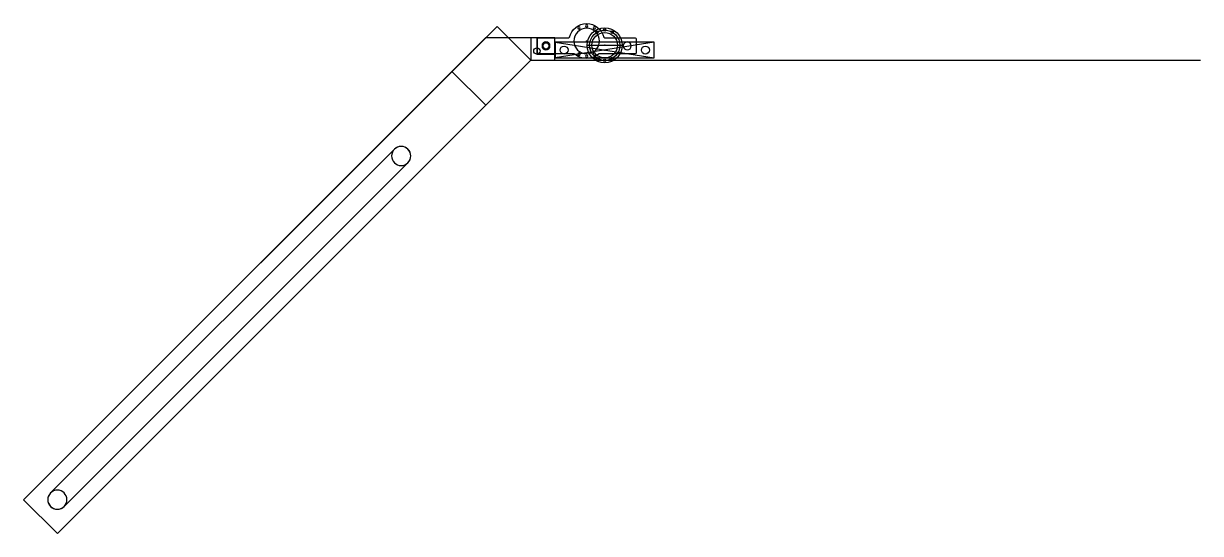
# Model space of a CAD drawing. Header units: centimetres. Extents: x -18.2 to 18.7, y -15.3 to 0.7.
import ezdxf

# ---------------------------------------------------------------- set-up
doc = ezdxf.new("R2010")
doc.units = ezdxf.units.CM
doc.header["$MEASUREMENT"] = 0
for name, color, linetype in [('Arm_Sketch1', 7, 'Continuous'), ('Arm_Sketch2', 7, 'Continuous'), ('Holder arms only v3_Sketch1', 7, 'Continuous')]:
    doc.layers.add(name, color=color, linetype=linetype)

# ---------------------------------------------------------------- blocks, each defined once
blk = doc.blocks.new('Arm')
at = {"layer": 'Arm_Sketch1'}
for p, q in [((-2.811, 0.461), (-17.66, -14.389)), ((-1.75, -0.6), (-2.811, 0.461)), ((-1.75, 0.1), (-3.171, 0.1)), ((-1, 0.1), (-1.75, 0.1)), ((-1.75, 0.1), (-1.75, -0.6)), ((-1.55, 0.1), (-1.55, -0.4)), ((-1.55, -0.375), (-1.55, 0.075)), ((-1.525, 0.1), (-0.561, 0.1)), ((-1, -0.6), (-1, 0.1)), ((0.561, 0.1), (1.525, 0.1)), ((1.55, 0.075), (1.55, -0.375)), ((-1.75, -0.6), (-16.599, -15.449)), ((-1.75, -0.6), (-1, -0.6)), ((-1.75, -0.6), (19.25, -0.6)), ((-1.55, -0.4), (-1, -0.4)), ((-0.387, -0.4), (-1.525, -0.4)), ((1.525, -0.4), (0.387, -0.4)), ((-16.811, -14.176), (-6.028, -3.393)), ((-5.604, -3.817), (-16.387, -14.601)), ((-16.599, -15.449), (-17.66, -14.389))]:
    blk.add_line(p, q, dxfattribs=at)
at = {"layer": 'Arm_Sketch1', "extrusion": (0, 0, -1)}
for centre, radius in [((0, 0), 0.4), ((0.237, 0.411), 0.0375), ((0, 0.475), 0.0375), ((-0.237, 0.411), 0.0375), ((1.275, -0.15), 0.125), ((1.275, -0.15), 0.1), ((-1.275, -0.15), 0.125), ((0.237, -0.411), 0.0375), ((0, -0.475), 0.0375), ((-0.237, -0.411), 0.0375), ((5.816, -3.605), 0.3), ((16.599, -14.389), 0.3)]:
    blk.add_circle(centre, radius, dxfattribs=at)
for centre, radius, start, end in [((0, 0), 0.55, 12.5559, 167.4441), ((1.525, 0.075), 0.025, 360, 90), ((0.561, 0.125), 0.025, 192.5559, 270), ((-0.561, 0.125), 0.025, 270, 347.4441), ((-1.525, 0.075), 0.025, 90, 180), ((1.525, -0.375), 0.025, 270, 0), ((0.387, -0.425), 0.025, 90, 132.3426), ((0, 0), 0.55, 227.6574, 312.3426), ((-0.387, -0.425), 0.025, 47.6574, 90), ((-1.525, -0.375), 0.025, 180, 270)]:
    blk.add_arc(centre, radius, start, end, dxfattribs=at)
at = {"layer": 'Arm_Sketch1'}
blk.add_point((0, 0), dxfattribs=at)
at = {"layer": 'Arm_Sketch2'}
for p, q in [((-3.171, 0.1), (-17.66, -14.389)), ((-1, 0.1), (-3.171, 0.1)), ((-1.56, 0.1), (-1.56, -0.41)), ((-1, -0.6), (-1, 0.1)), ((-16.599, -15.449), (-1.75, -0.6)), ((-1.75, -0.6), (-1, -0.6)), ((-1.56, -0.41), (-1, -0.41)), ((-4.225, -0.954), (-3.164, -2.014)), ((-16.811, -14.176), (-6.028, -3.393)), ((-5.604, -3.817), (-16.387, -14.601)), ((-17.66, -14.389), (-16.599, -15.449))]:
    blk.add_line(p, q, dxfattribs=at)
for centre in [(-1.56, -0.31), (-1.275, -0.15)]:
    blk.add_circle(centre, 0.1, dxfattribs=at)
for centre, start, end in [((-5.816, -3.605), 315, 135), ((-16.599, -14.389), 135, 315)]:
    blk.add_arc(centre, 0.3, start, end, dxfattribs=at)
blk.add_point((0, 0), dxfattribs=at)

msp = doc.modelspace()

# ---------------------------------------------------------------- linework, layer by layer
at = {"layer": 'Holder arms only v3_Sketch1'}
for p, q in [((1.55, 0.1), (-1.55, -0.4)), ((-1.55, 0.1), (1.55, -0.4)), ((1.55, 0.1), (-1.55, 0.1)), ((-1.55, 0.1), (-1.55, -0.4)), ((-0.55, 0), (0.55, 0)), ((1.55, -0.4), (1.55, 0.1)), ((-1.55, -0.4), (1.55, -0.4))]:
    msp.add_line(p, q, dxfattribs=at)
for centre, radius in [((0, 0), 0.55), ((0, 0), 0.475), ((0, 0), 0.4), ((-0.238, 0.411), 0.0375), ((0, 0.475), 0.0375), ((0.237, 0.411), 0.0375), ((-1.275, -0.15), 0.125), ((1.275, -0.15), 0.125), ((-0.238, -0.411), 0.0375), ((0, -0.475), 0.0375), ((0.237, -0.411), 0.0375)]:
    msp.add_circle(centre, radius, dxfattribs=at)
for p in [(0, 0), (0, -0.15)]:
    msp.add_point(p, dxfattribs=at)

# ---------------------------------------------------------------- block references
msp.add_blockref('Arm', (-0.567, 0.131, 0.699))

doc.saveas('drawing.dxf')
